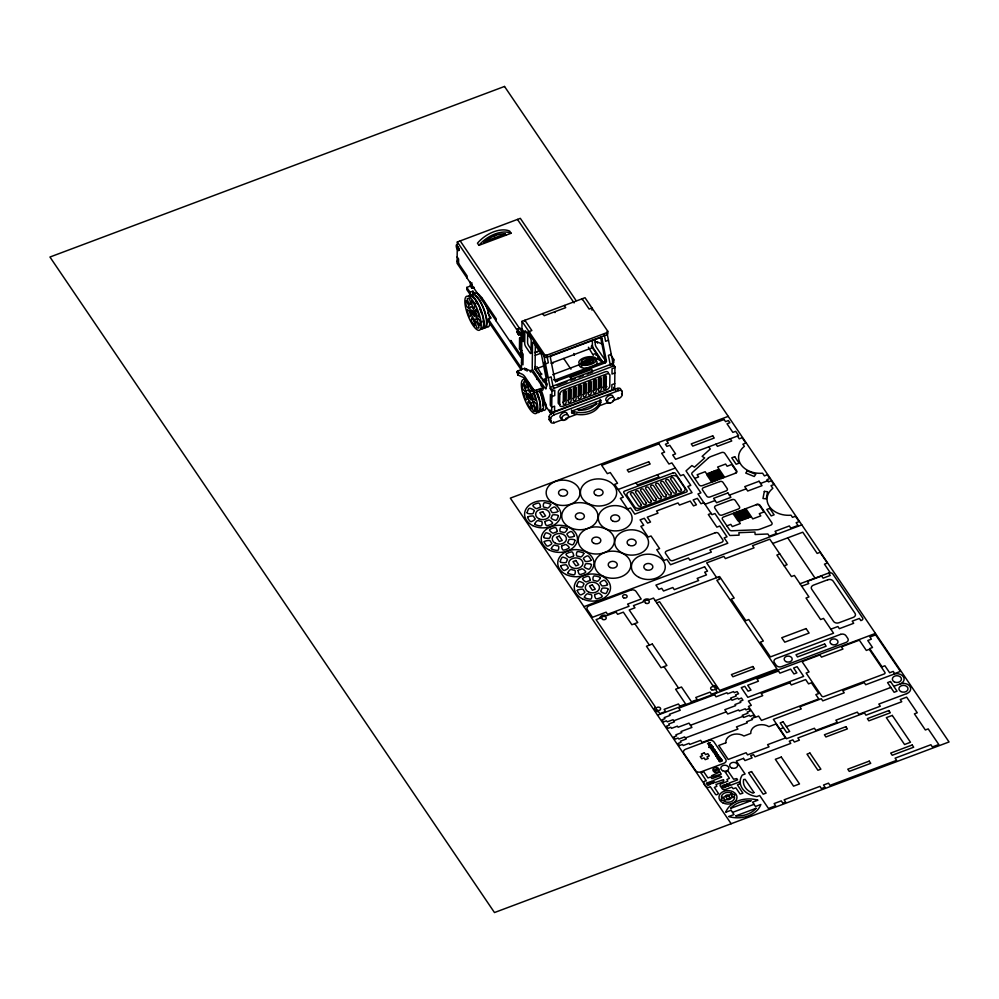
<?xml version="1.0" encoding="UTF-8"?>
<svg xmlns="http://www.w3.org/2000/svg" width="999" height="999" viewBox="0 0 999 999"><rect width="100%" height="100%" fill="white"/><g stroke="black" fill="none" stroke-linecap="round" stroke-linejoin="round"><path stroke-width="1.5" d="M457.33 241.983L457.292 244.98A3.884 1.186 69.4 0 0 456.231 245.804A3.884 1.186 69.4 0 0 457.23 249.663L457.067 263.311L520.829 357.342L521.091 336.014L519.78 334.078A3.884 1.186 69.4 0 0 518.194 330.207A3.884 1.186 69.4 0 0 516.57 329.358L457.33 241.983L520.317 218.344L576.086 300.574M458.553 263.336L458.603 259.066L457.142 256.918M466.783 287.425L466.758 289.56L470.029 294.368L470.054 292.245L466.783 287.425L472.327 285.339M467.082 278.097L467.107 275.961L457.092 261.189M470.417 281.968L470.367 286.076L471.828 288.224L474.213 287.337M471.615 312.175L471.64 310.052L474.562 314.348L474.537 316.483L471.615 312.175L473.626 311.426M471.828 288.224L471.89 282.742M472.889 293.294L472.914 291.171L470.054 292.245M473.101 312.2L473.076 314.335L475.074 313.574M475.961 311.126L475.974 310.052M481.668 299.588L481.693 297.452L496.266 318.943L496.241 321.079M487.662 312.912L491.133 318.032L488.274 319.106L488.249 321.241L521.278 369.942M510.814 342.57L510.839 340.434L520.854 355.207M518.906 332.792L518.881 334.927L517.42 332.779L517.445 330.644L518.906 332.792L521.765 331.718M522.165 350.474L520.916 350.949L519.455 348.801L519.58 338.137L521.016 337.6M521.441 368.019L522.015 321.341L585.014 297.702L607.604 331.019L607.579 333.154A1.611 1.199 0.7 0 1 606.868 334.765L546.74 357.33A1.611 1.199 0.7 0 1 544.58 356.793L528.971 333.766L528.995 331.631L531.855 330.557L524.875 320.267L524.862 321.203M527.697 331.943L527.572 342.445A2.41 0.737 69.4 0 0 528.646 345.654L531.98 350.574M531.006 399.762L528.096 395.467L528.121 393.331L531.031 397.627L531.006 399.762L533.016 399.013M529.557 397.614L529.582 395.479M533.366 391.408L533.391 389.223L525.399 377.422A12.05 3.696 69.4 0 0 522.24 374.25L517.032 371.953A2.41 0.662 -15.3 0 1 518.269 370.754L524.712 368.331L530.819 371.029A12.05 3.696 69.4 0 1 533.99 374.2L543.081 387.612L543.056 389.797L536.613 392.22A2.41 1.798 0.7 0 1 533.366 391.408L525.836 380.307A12.05 3.696 69.4 0 0 522.677 377.135L517.869 375.012L517.032 371.953M535.352 344.842L535.052 369.218L543.556 366.021M536.613 392.22L536.638 390.035L543.081 387.612M536.875 379.433L536.888 378.484M541.246 386.151L541.258 384.927M541.708 374.687L536.863 366.583M542.757 314.485L542.769 313.561L544.23 315.709L565.709 307.642L564.248 305.494M542.32 380.07L545.904 378.596M544.58 356.793L544.605 354.657L522.015 321.341M541.008 389.66A21.341 6.543 69.4 0 1 544.755 402.385L544.73 404.52L551.286 414.198M546.178 406.668L546.216 404.533L544.755 402.385M546.74 357.33L546.765 355.194L606.893 332.63A1.611 1.199 0.7 0 0 607.604 331.019M562.762 419.543L554.183 422.764A4.021 2.36 -34.1 0 1 550.636 421.441L549.175 419.293L549.2 416.633A4.021 2.36 -34.1 0 1 552.822 412.624L617.245 388.436A4.021 2.36 -34.1 0 1 620.791 389.76L622.252 391.92L622.215 394.58A4.021 2.36 -34.1 0 1 618.606 398.589L612.874 400.736M549.825 412.05L549.85 409.915L552.035 413.136M554.545 411.526L554.607 406.193L551.735 407.267L550.287 405.119L550.412 394.455L551.873 396.603L554.732 395.529L554.795 390.197L551.935 391.271L550.486 388.586A2.41 1.424 -34.1 0 1 552.647 386.176L611.351 364.148A2.41 1.424 -34.1 0 1 613.486 364.947L614.934 367.095L614.672 388.961L551.673 412.599L551.947 390.734L550.486 388.586M550.636 421.441L550.661 418.781L549.2 416.633M552.934 363.436L552.947 362.5M554.957 312.612L554.969 311.676M564.772 390.759L564.647 400.562A1.611 0.949 -34.1 0 1 562.887 402.26M569.792 387.487L569.655 398.688A1.611 0.949 -34.1 0 1 567.894 400.374M574.413 355.369L573.788 353.496M574.787 387L574.675 396.803A1.611 0.949 -34.1 0 1 572.914 398.501M579.807 385.127L579.682 394.917A1.611 0.949 -34.1 0 1 577.922 396.615M582.13 299.712L582.142 298.776L589.123 309.066L591.982 307.992L591.957 310.127M584.815 383.241L584.69 393.044A1.611 0.949 -34.1 0 1 582.929 394.742M589.822 381.356L589.71 391.158A1.611 0.949 -34.1 0 1 587.936 392.857M592.419 340.022L592.32 347.727L551.073 363.199M593.256 355.344L588.399 347.24M594.83 379.483L594.717 389.285A1.611 0.949 -34.1 0 1 592.956 390.971M595.267 339.298L595.217 343.943A2.41 0.737 69.4 0 0 596.291 347.153L605.569 360.839M596.103 355.469L596.128 353.334L593.256 354.408M599.575 360.177L599.587 358.454L591.271 346.166M599.85 377.597L599.725 387.4A1.611 0.949 -34.1 0 1 597.864 389.111M604.857 375.724L604.732 385.514A1.611 0.949 -34.1 0 1 602.872 387.237M606.868 334.765L606.893 332.63M611.813 390.035L611.875 384.702L614.735 383.628M612.499 363.199L612.512 361.551A2.41 1.798 0.7 0 0 613.573 359.141L611.176 355.594M614.872 372.964L612 374.038L612.062 368.706L614.934 367.632L613.486 364.947M613.573 359.141L613.548 361.326A2.41 1.798 0.7 0 1 612.862 363.574M477.372 318.219L477.347 318.381A9.528 2.922 69.4 0 1 477.335 320.617L477.522 321.466A10.315 3.159 69.4 0 0 479.707 325.462L480.069 325.549A15.722 4.82 69.4 0 0 480.119 321.641L479.77 320.691A10.315 3.159 69.4 0 0 477.559 318.182L477.559 318.182M527.285 387.6L527.285 387.312A10.315 3.159 69.4 0 0 526.111 382.729L525.711 382.03A15.722 4.82 69.4 0 0 523.738 381.98L523.776 382.704A10.315 3.159 69.4 0 0 525.661 387.287L525.986 387.687A9.528 2.922 69.4 0 1 527.135 387.712M535.452 411.001L535.377 410.439A10.315 3.159 69.4 0 0 533.466 405.806L533.204 405.432M528.084 384.253L528.059 384.403A10.315 3.159 69.4 0 0 528.521 388.374L528.908 389.235A9.528 2.922 69.4 0 1 530.382 391.396L530.644 391.708M468.806 308.291L468.818 308.154A9.528 2.922 69.4 0 1 468.843 305.906L468.656 305.057A10.315 3.159 69.4 0 0 466.458 301.061L466.258 300.861M475.374 322.153L475.374 322.502A10.315 3.159 69.4 0 0 476.535 327.073L476.998 327.809A15.722 4.82 69.4 0 0 478.908 327.822L478.921 327.21A10.315 3.159 69.4 0 0 476.985 322.515L476.723 322.153M523.563 393.169L523.601 393.718A15.722 4.82 69.4 0 0 525.449 399.263L525.861 399.862A10.315 3.159 69.4 0 0 527.135 398.838L527.035 398.102A9.528 2.922 69.4 0 1 525.986 394.98L525.611 394.205A10.315 3.159 69.4 0 0 523.638 393.107M531.056 408.816L531.081 408.691A10.315 3.159 69.4 0 0 530.606 404.72L530.219 403.858A9.528 2.922 69.4 0 1 528.758 401.685L528.496 401.386M470.816 304.32L470.816 304.121A10.315 3.159 69.4 0 0 469.642 299.45L469.28 298.801A15.722 4.82 69.4 0 0 467.257 298.701L467.295 299.425A10.315 3.159 69.4 0 0 469.193 304.008L469.505 304.408A9.528 2.922 69.4 0 1 470.654 304.42M471.603 300.961L471.578 301.049A10.315 3.159 69.4 0 0 472.04 305.095L472.427 305.944A9.528 2.922 69.4 0 1 473.901 308.117L474.163 308.429A10.315 3.159 69.4 0 0 474.837 305.931L474.6 305.082A15.722 4.82 69.4 0 0 471.878 301.049L471.778 300.949M466.108 300.986L466.121 300.924A15.722 4.82 69.4 0 0 466.058 304.882L466.408 305.831A10.315 3.159 69.4 0 0 468.618 308.341L468.668 308.366M536.538 408.853L536.55 408.828A15.722 4.82 69.4 0 0 536.588 404.92L536.251 403.971A10.315 3.159 69.4 0 0 534.04 401.461L534.04 401.461M525.287 391.571L525.299 391.396A9.528 2.922 69.4 0 1 525.324 389.185L525.162 388.399A10.315 3.159 69.4 0 0 522.939 384.353L522.777 384.178M533.853 401.498L533.841 401.748A9.528 2.922 69.4 0 1 533.803 403.896L533.99 404.757A10.315 3.159 69.4 0 0 536.188 408.741L536.401 408.941M467.095 309.877L467.12 310.439A15.722 4.82 69.4 0 0 468.968 315.984L469.393 316.583A10.315 3.159 69.4 0 0 470.666 315.559L470.529 314.76A9.528 2.922 69.4 0 1 469.518 311.7L469.13 310.926A10.315 3.159 69.4 0 0 467.17 309.827M474.575 325.537L474.6 325.399A10.315 3.159 69.4 0 0 474.125 321.428L473.801 320.654A9.528 2.922 69.4 0 1 472.277 318.406L472.04 318.119M522.602 384.203L522.589 384.228A15.722 4.82 69.4 0 0 522.539 388.161L522.877 389.123A10.315 3.159 69.4 0 0 525.099 391.62L525.137 391.658M531.855 405.444L531.843 405.781A10.315 3.159 69.4 0 0 533.016 410.352L533.466 411.089A15.722 4.82 69.4 0 0 535.389 411.113M591.508 357.954L591.408 358.092A2.91 1.311 -11.2 0 1 588.211 359.465A3.209 1.449 -11.2 0 0 584.927 360.701A2.91 1.311 -11.2 0 1 581.455 361.825L581.181 361.825A6.606 2.985 -11.2 0 1 584.902 358.691A6.606 2.985 -11.2 0 1 591.508 357.954L592.057 360.764M719.792 760.414L720.828 760.027M716.133 753.146C717.669 755.144 716.583 749.75 713.761 752.946L716.021 752.771M708.591 784.29L707.255 783.466L707.916 783.216M724.2 786.937L722.876 786.126L723.538 785.863M577.847 408.841L578.071 409.965A16.846 12.6 0.7 0 0 596.141 403.184L595.054 402.385M496.491 234.453L493.581 235.552L495.042 237.7M478.908 245.342L511.126 233.254L509.665 231.106A24.351 14.336 -34.1 0 0 477.46 243.194L478.908 245.342A24.351 14.336 -34.1 0 1 511.126 233.254M516.57 329.358L519.443 328.284A3.884 1.186 69.4 0 1 521.977 330.881M519.78 334.078L522.639 333.004M528.971 333.766L530.219 333.304M522.29 339.81L521.041 340.284L519.58 338.137M519.455 348.801L520.704 348.326M534.515 352.535L540.247 350.387M535.139 352.61L539.398 351.024M535.227 355.344L540.896 353.221M554.87 380.219L550.424 357.804A1.611 1.349 -50.3 0 1 551.585 355.869L600.262 337.6A1.611 1.349 -50.3 0 1 601.972 338.474L606.405 360.876A1.611 1.349 -50.3 0 1 605.257 362.824L556.58 381.094A1.611 1.349 -50.3 0 1 554.87 380.219L553.946 379.445M553.059 386.65L551.123 376.848L548.264 377.934L546.915 376.81L544.13 362.737L545.379 362.275M608.466 340.222L605.606 341.296L604.27 334.528M532.105 369.992L530.144 370.729L530.519 372.065M541.72 373.751L538.861 374.825L541.458 378.658M552.697 374.712L579.895 364.498M589.785 361.026L586.913 362.1L585.576 360.976L588.436 359.902L589.785 361.026L590.334 363.836M597.802 359.116L599.587 358.454M611.251 354.283L608.391 355.357L610.389 365.434M543.019 381.805L546.778 380.394M553.908 379.782A1.611 1.349 -50.3 0 0 555.232 379.97L603.908 361.7A1.611 1.349 -50.3 0 0 605.057 359.752L600.624 337.35L601.972 338.474M558.066 380.419L555.506 381.381L555.644 382.08M569.867 376.898L570.454 377.397L591.932 369.33L592.494 372.14L591.908 371.653M528.096 395.467L530.094 394.705M557.255 385.377L566.883 381.755M572.352 379.695L571.016 380.207L570.454 377.397M573.701 379.195L575.037 378.696M579.07 377.185L580.407 376.673M581.755 376.173L583.091 375.674M587.125 374.163L588.461 373.651M589.81 373.151L591.146 372.652M551.947 390.734A2.41 1.424 -34.1 0 1 554.108 388.324L612.812 366.296A2.41 1.424 -34.1 0 1 614.934 367.095M550.661 418.781A4.021 2.36 -34.1 0 1 554.27 414.772L618.706 390.597A4.021 2.36 -34.1 0 1 622.252 391.92M573.901 412.45L572.115 413.124L571.465 412.175M579.258 410.439L597.165 403.721M598.95 403.047L600.749 402.372L600.137 399.3M565.634 418.469L577.085 414.173M598.563 406.118L608.578 402.347M728.234 416.358L510.339 498.126L731.156 823.738M618.081 489.51L675.349 468.019M694.705 478.409L698.638 476.935L697.14 474.737L705.157 471.728L706.655 473.926L719.105 469.255L717.607 467.057L725.624 464.048L727.122 466.246L731.768 464.498L736.151 470.954A2.41 1.798 0.7 0 1 735.089 473.364M703.87 502.672L701.011 503.746L697.364 498.376L693.144 499.95L696.428 504.795L693.493 505.894L690.209 501.061L679.47 505.082L678.009 502.934L656.543 511.001L657.991 513.149L647.265 517.17L650.536 522.015L647.602 523.114L644.33 518.281L640.097 519.867L643.743 525.237L640.883 526.311L648.164 537.05L651.036 535.976L659.602 548.613L656.743 549.687L664.023 560.439L666.895 559.365L670.529 564.735L688.423 558.016L689.884 560.164L711.363 552.11L709.902 549.962L727.796 543.244L724.163 537.874L727.022 536.8L719.73 526.048L716.87 527.122L708.303 514.485L711.163 513.411M704.982 504.308L715.084 500.524M729.395 495.142L746.228 488.823M760.551 483.454L767.707 480.769M726.872 525.849L730.806 524.375L732.304 526.573L740.321 523.563L738.823 521.366L751.273 516.695L752.759 518.893L760.776 515.884L759.29 513.686L763.935 511.938L759.565 505.494A2.41 1.798 0.7 0 0 756.33 504.682M583.94 606.668L801.847 524.887M772.714 543.481L802.771 532.205L817.17 553.421L820.104 552.322L827.384 563.061L824.45 564.16L830.094 572.489L800.024 583.766M655.269 600.699L719.605 576.548L734.178 598.039L731.243 599.138L745.828 620.629L748.763 619.53L763.336 641.021L760.401 642.132L770.416 656.905L833.553 633.204L823.538 618.431L820.604 619.53L806.031 598.039L808.965 596.94L794.392 575.449L791.458 576.548L776.872 555.057L779.807 553.958M656.73 602.847L659.59 601.773L719.705 690.421L776.972 668.93L716.857 580.282L719.717 579.208L718.269 577.06M784.165 565.809L787.1 564.697L769.792 539.185L752.534 545.654L754.033 547.852L725.399 558.603L723.9 556.406L706.655 562.874L716.67 577.647M801.598 586.226L808.765 583.541L807.304 581.381L821.615 576.011L823.076 578.159L830.231 575.474L828.783 573.326L829.495 573.064A2.41 1.798 0.7 0 1 832.741 573.863L862.612 617.919A2.41 1.798 0.7 0 1 861.563 620.342L860.838 620.604L859.39 618.456L852.222 621.141L853.683 623.301L839.372 628.671L837.911 626.523L830.756 629.208M657.542 715.197L875.449 633.428M673.751 720.779L731.305 699.175M690.459 725.286L726.248 711.85M685.401 737.961L742.956 716.37M710.064 742.756L707.492 743.718L710.077 742.781M893.78 674.213L865.708 684.74L864.247 682.592L842.769 690.659L844.23 692.806L822.751 700.861L821.303 698.713L799.824 706.768L801.285 708.915L773.388 719.392L786.5 738.736L814.397 728.259L815.858 730.406L837.324 722.352L835.876 720.204L857.342 712.137L858.803 714.297L880.281 706.231L878.82 704.083L906.892 693.543M708.591 744.33L709.065 746.028L711.288 744.592L708.978 744.804M779.944 729.058L783.466 727.734M786.4 726.635L890.846 687.437M893.78 686.338L900.186 683.94A7.23 5.407 0.7 0 1 909.902 686.35A7.23 5.407 0.7 0 1 906.742 693.606M717.794 757.13L717.182 758.004L719.755 757.042L718.381 756.905L718.606 755.344L717.744 756.543L716.071 756.368L717.769 757.08M717.457 758.366L719.043 758.94M720.991 758.865L718.418 759.827L717.444 758.391M707.554 782.791L706.281 783.278L707.579 785.214L708.865 784.727M711.076 781.48L712.05 781.106L713.373 783.029M712.162 783.491L710.027 782.517L710.963 783.915L710.339 784.178L709.003 782.254L709.989 781.88L711.463 783.066L711.063 781.505M713.348 783.041L711.75 781.88L712.187 783.466M723.176 785.451L721.902 785.938L723.189 787.874L724.487 787.387M726.685 784.14L727.672 783.765L728.995 785.689M727.771 786.151L725.636 785.177L726.585 786.575L725.948 786.837L724.612 784.914L725.611 784.54L727.072 785.714L726.685 784.153M728.958 785.701L727.372 784.54L727.796 786.113M732.554 812.399L754.033 804.332M595.029 404.52L595.916 404.595M712.612 746.553L711.75 745.229L709.527 746.715L710.064 747.502L713.011 747.102L712.649 746.565M715.334 751.31L716.171 751.76L713.249 752.197L712.712 751.41L714.909 749.899L715.284 751.285M708.928 747.402L709.715 747.414M709.59 747.227L708.89 747.364M595.004 342.008A2.41 0.662 -15.3 0 1 597.202 341.87L602.409 344.156A12.05 3.696 69.4 0 1 602.822 344.38M474.375 325.562L474.325 325.512A15.722 4.82 69.4 0 1 471.628 321.553L471.341 320.691A10.315 3.159 69.4 0 1 471.89 318.119M528.209 384.203L528.359 384.328A15.722 4.82 69.4 0 1 531.018 388.261L531.318 389.21A10.315 3.159 69.4 0 1 530.769 391.683M530.919 408.891L530.769 408.766A15.722 4.82 69.4 0 1 528.109 404.832L527.822 403.883A10.315 3.159 69.4 0 1 528.359 401.411M605.057 359.752L606.405 360.876M603.908 361.7L605.257 362.824M594.892 358.916A4.021 1.811 -11.2 0 1 599.475 359.19L603.009 362.125M550.911 355.307L551.585 355.869M544.13 362.737L545.479 363.861L548.339 362.787L547.002 356.019M555.232 379.97L556.58 381.094M531.743 388.124L531.768 388.161A9.528 2.922 69.4 0 1 531.943 388.374M737.399 436.076L739.26 438.823L742.195 437.724L745.841 443.094L742.906 444.193L744.367 446.341A21.341 15.959 0.7 0 0 740.896 464.498A21.341 15.959 0.7 0 0 762.587 473.214L764.397 475.899L767.332 474.8L769.879 478.533L766.945 479.645L768.468 481.893L771.403 480.794L773.95 484.54L771.016 485.639L772.839 488.324A21.341 15.959 0.7 0 0 769.367 506.481A21.341 15.959 0.7 0 0 791.058 515.197L792.507 517.345L795.441 516.246L799.088 521.615L796.153 522.714L798.014 525.462L790.858 528.146L789.36 525.936L775.049 531.318L776.535 533.516L769.38 536.201L767.881 534.003L755.132 534.515L754.932 532.055L738.898 532.692L739.098 535.152L729.832 535.514L714.934 513.548L712 514.647L697.976 493.968L700.911 492.857L686.013 470.891L691.907 465.571L694.455 467.157L704.67 457.942L702.135 456.356L710.264 449.026L708.766 446.828M730.244 438.773L731.743 440.971L717.419 446.341L715.933 444.143M787.749 537.849L815.059 578.121M719.517 469.78L724.25 476.76M746.216 509.153L750.961 516.133M718.081 469.642L720.541 473.264M721.091 474.075L723.538 477.697M744.779 509.015L747.24 512.637M747.789 513.449L750.249 517.07M717.369 470.579L722.102 477.572M744.068 509.952L748.813 516.945M715.933 470.442L718.393 474.075M718.943 474.875L721.39 478.509M742.632 509.827L745.092 513.449M745.641 514.248L748.101 517.882M715.222 471.391L719.954 478.371M741.92 510.764L746.665 517.744M713.786 471.253L716.246 474.875M716.795 475.686L719.255 479.308M740.484 510.626L742.944 514.248M743.493 515.059L745.953 518.681M713.074 472.19L717.806 479.183M739.772 511.563L744.517 518.556M711.638 472.065L714.098 475.686M714.647 476.498L717.107 480.119M738.336 511.438L740.796 515.059M741.345 515.871L743.805 519.492M710.926 473.002L715.659 479.982M737.624 512.375L742.369 519.355M709.49 472.864L711.95 476.498M712.499 477.297L714.959 480.919M736.188 512.237L738.648 515.871M739.198 516.67L741.658 520.304M708.778 473.801L713.511 480.794M735.476 513.174L740.222 520.167M707.342 473.676L709.802 477.297M710.351 478.109L712.811 481.73M734.04 513.049L736.5 516.67M737.05 517.482L739.51 521.103M706.63 474.612L711.363 481.593M733.328 513.986L738.074 520.966M607.579 333.154L606.855 332.105L613.473 365.472M517.457 219.418L574.1 302.934M611.351 364.148L612.812 366.296M602.709 361.913L593.431 348.226A2.41 0.737 69.4 0 1 592.357 345.017M597.839 357.118L600.574 361.151M598.526 359.041L599.338 360.239M621.578 393.643L622.215 394.58M617.245 388.436L618.706 390.597M613.573 387.35L615.759 390.572M617.969 397.652L618.606 398.589M505.119 234.328L505.756 235.264M657.454 474.737L658.94 476.935L637.462 484.99L635.976 482.792M600.112 401.436L600.749 402.372A20.055 14.997 0.7 0 1 572.115 413.124L571.503 410.052M563.686 358.466L570.953 369.193M483.641 242.395L484.278 243.331M521.928 328.808L523.376 330.956L523.251 341.621L521.79 339.473M460.189 240.909L520.317 329.57M552.647 386.176L554.108 388.324M544.118 379.458L547.352 384.228M547.127 385.889L536.163 369.73A2.41 0.737 69.4 0 1 535.089 366.508M534.815 368.856L538.049 373.638M521.64 352.023L523.101 354.17L522.964 364.835L521.503 362.687M472.914 291.171L474.65 293.731M552.822 412.624L554.27 414.772M488.274 319.106L522.177 369.093M553.533 421.828L554.183 422.764M634.815 623.638L649.387 645.129M663.96 666.62L678.546 688.111M720.004 757.404L720.978 758.84M721.728 759.939L722.377 760.901L719.804 761.875L719.155 760.913M719.43 757.617L720.054 758.553L718.493 758.016L719.08 758.915M721.216 760.264L719.767 760.763M525.724 387.999L525.399 387.137M530.968 403.758L530.719 403.097M480.019 309.365L480.069 309.478A15.722 4.82 69.4 0 1 481.406 313.224M477.559 304.22L477.41 303.896A15.722 4.82 69.4 0 0 476.048 301.698M474.363 320.217L474.488 320.479A15.722 4.82 69.4 0 0 475.012 321.353M475.012 304.358L474.987 304.295A18.132 5.557 69.4 0 1 479.021 330.344A18.132 5.557 69.4 0 1 465.184 305.244A18.132 5.557 69.4 0 1 475.049 304.208L474.912 304.021A10.315 3.159 69.4 0 1 474.725 303.134M469.006 304.183L468.918 303.808A15.722 4.82 69.4 0 1 468.868 303.271M597.202 341.87L597.577 343.206M526.523 369.131L527.085 371.166M524.712 368.331L525.274 370.367M518.269 370.754L518.856 372.852M599.475 359.19L599.712 360.414M543.868 355.744L550.474 389.123M893.63 674.263A7.23 5.407 0.7 0 1 903.346 676.685A7.23 5.407 0.7 0 1 900.186 683.94M707.479 782.629A1.361 1.024 0.7 0 1 709.253 783.129M709.502 783.516A1.361 1.024 0.7 0 1 709.003 784.877M723.089 785.276A1.361 1.024 0.7 0 1 724.862 785.788M725.124 786.176A1.361 1.024 0.7 0 1 724.625 787.537M718.918 760.963A1.361 1.024 0.7 0 1 719.592 759.652M720.104 759.452A1.361 1.024 0.7 0 1 721.927 759.839M520.554 329.658A2.273 0.699 69.4 0 1 520.979 330.095M521.603 331.256A2.273 0.699 69.4 0 1 521.94 332.317M532.405 389.148A18.132 5.557 69.4 0 1 535.439 413.623A18.132 5.557 69.4 0 1 521.903 389.897A18.132 5.557 69.4 0 1 529.994 384.927M533.054 405.394A9.528 2.922 69.4 0 1 531.992 405.382M536.788 391.396A18.132 5.557 69.4 0 1 540.546 409.24A18.132 5.557 69.4 0 1 534.278 410.089M524.712 380.07A18.132 5.557 69.4 0 1 525.037 379.383M526.972 394.43A15.722 4.82 69.4 0 1 526.873 394.081M536.925 393.743A15.722 4.82 69.4 0 1 538.299 397.939M533.004 402.684A9.528 2.922 69.4 0 1 532.554 402.085M470.841 296.541A18.132 5.557 69.4 0 1 483.166 307.03A18.132 5.557 69.4 0 1 484.14 328.159M489.897 322.565A18.132 5.557 69.4 0 1 486.351 326.885M474.288 293.956A18.132 5.557 69.4 0 1 481.318 297.277M483.716 301.124A18.132 5.557 69.4 0 1 489.697 318.881M607.604 401.074A4.021 2.36 -34.1 0 1 606.031 398.339A4.021 2.36 -34.1 0 1 610.302 395.154A4.021 2.36 -34.1 0 1 612.887 397.127M539.647 390.322A18.132 5.557 69.4 0 1 541.221 411.476M546.366 405.856A18.132 5.557 69.4 0 1 542.832 410.164M528.995 335.077A2.41 1.424 -34.1 0 1 528.334 334.153M606.942 386.501A4.021 2.36 -34.1 0 1 604.969 387.812M608.453 373.239A4.021 2.36 -34.1 0 0 604.907 371.915L561.95 388.037A4.021 2.36 -34.1 0 0 558.341 392.045L558.204 402.709A4.021 2.36 -34.1 0 0 559.977 404.358M595.841 360.489A9.016 4.071 -11.2 0 1 588.923 367.819A9.016 4.071 -11.2 0 1 580.007 363.549M592.857 362.649A1.611 0.724 -11.2 0 1 592.295 362.575M581.893 366.421A1.611 0.724 -11.2 0 1 581.53 366.158M590.446 363.636A2.273 1.024 -11.2 0 1 590.047 364.136M586.925 364.86A2.273 1.024 -11.2 0 1 586.588 364.772M584.103 362.113A6.606 2.985 -11.2 0 1 584.989 361.7M562.012 418.256A4.021 2.36 -34.1 0 1 560.227 415.534A4.021 2.36 -34.1 0 1 564.735 412.312A4.021 2.36 -34.1 0 1 566.957 414.735M476.573 322.115A9.528 2.922 69.4 0 1 475.512 322.103M468.556 296.104A18.132 5.557 69.4 0 1 481.318 310.677A18.132 5.557 69.4 0 1 480.619 329.033M483.029 321.104A15.722 4.82 69.4 0 1 483.079 322.153M479.095 325.05A10.315 3.159 69.4 0 1 478.821 324.113M481.231 322.128A10.315 3.159 69.4 0 1 480.794 321.278M517.869 375.012A2.41 0.662 -15.3 0 1 518.381 374.126M536.638 390.035A2.41 1.798 0.7 0 1 533.391 389.223M551.073 420.941A4.021 2.36 -34.1 0 1 549.175 419.293M546.765 355.194A1.611 1.199 0.7 0 1 544.605 354.657M474.8 321.84A16.921 5.195 69.4 0 1 474.05 320.517M468.656 305.182A16.921 5.195 69.4 0 1 468.344 302.734M470.404 296.241A16.921 5.195 69.4 0 1 480.981 310.814A16.921 5.195 69.4 0 1 482.005 327.984M476.061 309.278A4.545 1.399 69.4 0 1 477.047 311.164M471.915 296.104A16.921 5.195 69.4 0 1 473.276 295.167M475.099 295.716A16.921 5.195 69.4 0 1 484.39 311.313A16.921 5.195 69.4 0 1 485.327 326.598M536.151 410.864A16.921 5.195 69.4 0 1 534.827 409.802M531.281 405.119A16.921 5.195 69.4 0 1 530.531 403.796M525.137 388.474A16.921 5.195 69.4 0 1 524.762 384.865M536.5 391.658A16.921 5.195 69.4 0 1 537.974 411.413M539.36 390.584A16.921 5.195 69.4 0 1 542.957 406.094M542.494 408.778A16.921 5.195 69.4 0 1 541.808 409.89M753.995 792.544L752.896 793.119A16.846 12.6 0.7 0 1 743.643 779.532L745.117 779.332L753.995 792.544M457.28 246.254L457.255 248.389L458.703 250.537L458.728 248.401L457.28 246.254M524.862 331.506L524.712 343.519A2.41 0.737 69.4 0 0 525.786 346.728L529.957 352.872A2.41 0.737 69.4 0 0 531.068 352.884L531.206 340.884A2.41 0.737 69.4 0 0 530.132 337.662L525.973 331.518A2.41 0.737 69.4 0 0 524.862 331.506M532.529 342.819L532.217 367.582A2.41 0.737 69.4 0 0 533.291 370.804L545.104 388.211A2.41 0.737 69.4 0 0 546.216 388.224L546.316 380.269A8.029 2.46 69.4 0 0 546.041 377.697L541.658 355.632A2.41 0.737 69.4 0 0 540.671 353.196L533.641 342.832A2.41 0.737 69.4 0 0 532.529 342.819M559.802 394.193L559.665 404.857A4.021 2.36 -34.1 0 0 563.211 406.181L606.168 390.072A4.021 2.36 -34.1 0 0 609.777 386.064L609.902 375.387A4.021 2.36 -34.1 0 0 606.356 374.076L563.411 390.184A4.021 2.36 -34.1 0 0 559.802 394.193M563.386 392.582L563.249 403.783A1.611 0.949 -34.1 0 0 564.66 404.32A1.611 0.949 -34.1 0 0 566.108 402.709L566.246 391.508A1.611 0.949 -34.1 0 0 564.822 390.984A1.611 0.949 -34.1 0 0 563.386 392.582M568.394 390.709L568.256 401.91A1.611 0.949 -34.1 0 0 569.667 402.435A1.611 0.949 -34.1 0 0 571.116 400.836L571.253 389.635A1.611 0.949 -34.1 0 0 569.83 389.098A1.611 0.949 -34.1 0 0 568.394 390.709M573.401 388.823L573.264 400.025A1.611 0.949 -34.1 0 0 574.687 400.549A1.611 0.949 -34.1 0 0 576.123 398.951L576.261 387.749A1.611 0.949 -34.1 0 0 574.85 387.225A1.611 0.949 -34.1 0 0 573.401 388.823M578.409 386.95L578.271 398.151A1.611 0.949 -34.1 0 0 579.695 398.676A1.611 0.949 -34.1 0 0 581.143 397.065L581.281 385.876A1.611 0.949 -34.1 0 0 579.857 385.339A1.611 0.949 -34.1 0 0 578.409 386.95M583.428 385.065L583.291 396.266A1.611 0.949 -34.1 0 0 584.702 396.79A1.611 0.949 -34.1 0 0 586.151 395.192L586.288 383.991A1.611 0.949 -34.1 0 0 584.865 383.466A1.611 0.949 -34.1 0 0 583.428 385.065M588.436 383.191L588.299 394.38A1.611 0.949 -34.1 0 0 589.722 394.917A1.611 0.949 -34.1 0 0 591.158 393.306L591.296 382.105A1.611 0.949 -34.1 0 0 589.885 381.581A1.611 0.949 -34.1 0 0 588.436 383.191M593.443 381.306L593.306 392.507A1.611 0.949 -34.1 0 0 594.73 393.032A1.611 0.949 -34.1 0 0 596.178 391.433L596.303 380.232A1.611 0.949 -34.1 0 0 594.892 379.707A1.611 0.949 -34.1 0 0 593.443 381.306M598.451 379.42L598.314 390.621A1.611 0.949 -34.1 0 0 599.737 391.158A1.611 0.949 -34.1 0 0 601.186 389.548L601.323 378.346A1.611 0.949 -34.1 0 0 599.899 377.822A1.611 0.949 -34.1 0 0 598.451 379.42M603.471 377.547L603.334 388.748A1.611 0.949 -34.1 0 0 604.745 389.273A1.611 0.949 -34.1 0 0 606.193 387.674L606.331 376.473A1.611 0.949 -34.1 0 0 604.907 375.936A1.611 0.949 -34.1 0 0 603.471 377.547M527.122 512.799L527.659 513.399A10.315 7.717 0.7 0 0 532.629 513.748L533.291 513.249A9.528 7.118 0.7 0 1 534.303 510.951L534.19 510.277A10.315 7.717 0.7 0 0 529.882 508.304L529.008 508.503A15.722 11.751 0.7 0 0 527.122 512.749L527.122 512.749M543.743 537.3L544.28 537.899A10.315 7.717 0.7 0 0 549.238 538.261L549.9 537.799A9.528 7.118 0.7 0 1 550.911 535.452L550.774 534.752A10.315 7.717 0.7 0 0 546.503 532.804L545.591 533.054A15.722 11.751 0.7 0 0 543.743 537.262L543.743 537.262M558.316 515.796L558.316 515.846A15.722 11.751 0.7 0 1 556.493 520.054L555.556 520.342A10.315 7.717 0.7 0 1 551.286 518.394L551.098 517.769A9.528 7.118 0.7 0 0 552.147 515.384L552.822 514.885A10.315 7.717 0.7 0 1 557.779 515.234L558.316 515.796M560.264 561.663L560.801 562.262A10.315 7.717 0.7 0 0 565.759 562.624L566.421 562.162A9.528 7.118 0.7 0 1 567.444 559.815L567.295 559.115A10.315 7.717 0.7 0 0 563.024 557.167L562.15 557.38A15.722 11.751 0.7 0 0 560.264 561.625L560.264 561.625M574.937 540.297L574.937 540.347A15.722 11.751 0.7 0 1 573.114 544.567L572.177 544.842A10.315 7.717 0.7 0 1 567.907 542.907L567.719 542.282A9.528 7.118 0.7 0 0 568.768 539.897L569.442 539.385A10.315 7.717 0.7 0 1 574.4 539.747L574.937 540.297M576.785 586.026L577.322 586.625A10.315 7.717 0.7 0 0 582.28 586.987L582.954 586.475A9.528 7.118 0.7 0 1 583.953 584.178L583.853 583.503A10.315 7.717 0.7 0 0 579.545 581.53L578.708 581.705A15.722 11.751 0.7 0 0 576.785 585.976L576.785 585.976M591.458 564.66L591.458 564.71A15.722 11.751 0.7 0 1 589.635 568.931L588.698 569.205A10.315 7.717 0.7 0 1 584.427 567.27L584.24 566.645A9.528 7.118 0.7 0 0 585.289 564.26L585.963 563.748A10.315 7.717 0.7 0 1 590.921 564.11L591.458 564.66M607.979 589.023L607.979 589.073A15.722 11.751 0.7 0 1 606.156 593.281L605.219 593.568A10.315 7.717 0.7 0 1 600.948 591.62L600.761 590.996A9.528 7.118 0.7 0 0 601.81 588.623L602.484 588.111A10.315 7.717 0.7 0 1 607.442 588.473L607.979 589.073M700.886 772.652L706.355 780.893C700.224 780.431 706.568 790.484 710.202 786.575L715.621 794.555L716.67 794.792L718.518 793.568L714.36 787.399L716.87 786.313L715.983 784.515L722.427 782.092A2.41 1.798 0.7 0 0 723.488 779.67L714.76 782.692L713.261 780.481L721.703 777.047A2.41 1.798 0.7 0 0 718.468 776.248L712.025 778.658L710.601 777.072L707.929 777.921L703.696 771.727L700.886 772.602M725.249 772.015L729.432 778.371L726.922 779.457L727.809 781.255L721.378 783.666A2.41 1.798 0.7 0 0 720.329 786.088L722.102 788.711A2.41 1.798 0.7 0 0 725.349 789.522L731.768 787.112L733.191 788.698L735.863 787.849L740.097 794.043L742.906 793.169L737.437 784.877L739.959 783.79L739.123 782.055L730.531 785.289L729.045 783.079L737.624 779.857L736.787 778.608L733.591 779.195L728.021 771.066L725.262 771.977M534.74 524.013L535.152 524.575A15.722 11.751 0.7 0 0 540.734 525.973L541.595 525.574A10.315 7.717 0.7 0 0 542.032 521.865L541.358 521.366A9.528 7.118 0.7 0 1 538.274 520.591L537.337 520.691A10.315 7.717 0.7 0 0 534.765 523.876L534.74 523.963M550.711 504.582L550.299 504.058A15.722 11.751 0.7 0 0 544.705 502.672L543.868 503.021A10.315 7.717 0.7 0 0 543.406 506.768L544.08 507.28A9.528 7.118 0.7 0 1 547.165 508.041L548.114 507.942A10.315 7.717 0.7 0 0 550.674 504.757L550.686 504.72M551.348 548.513L551.76 549.088A15.722 11.751 0.7 0 0 557.355 550.474L558.216 550.074A10.315 7.717 0.7 0 0 558.653 546.366L558.091 545.891A9.528 7.118 0.7 0 1 554.895 545.104L553.995 545.167A10.315 7.717 0.7 0 0 551.386 548.376L551.361 548.476M567.332 529.083L567.295 529.27A10.315 7.717 0.7 0 1 564.735 532.442L563.836 532.567A9.528 7.118 0.7 0 0 560.701 531.78L560.064 531.406A10.315 7.717 0.7 0 1 560.464 527.572L561.326 527.172A15.722 11.751 0.7 0 1 566.908 528.558L567.332 529.083M567.869 572.877L568.294 573.451A15.722 11.751 0.7 0 0 573.876 574.837L574.737 574.437A10.315 7.717 0.7 0 0 575.174 570.729L574.5 570.229A9.528 7.118 0.7 0 1 571.416 569.467L570.516 569.53A10.315 7.717 0.7 0 0 567.907 572.739L567.894 572.789M583.853 553.446L583.491 552.947A15.722 11.751 0.7 0 0 577.847 551.535L576.985 551.935A10.315 7.717 0.7 0 0 576.548 555.644L577.16 556.131A9.528 7.118 0.7 0 1 580.307 556.918L581.256 556.805A10.315 7.717 0.7 0 0 583.816 553.633L583.828 553.583M584.39 597.24L584.815 597.814A15.722 11.751 0.7 0 0 590.397 599.2L591.258 598.801A10.315 7.717 0.7 0 0 591.695 595.092L591.021 594.592A9.528 7.118 0.7 0 1 587.936 593.818L587.087 593.868A10.315 7.717 0.7 0 0 584.427 597.102L584.415 597.152M600.374 577.809L600.349 577.946A10.315 7.717 0.7 0 1 597.777 581.168L596.94 581.306A9.528 7.118 0.7 0 0 593.743 580.506L593.081 580.044A10.315 7.717 0.7 0 1 593.506 576.298L594.368 575.899A15.722 11.751 0.7 0 1 599.949 577.285L600.374 577.859M479.12 316.483L479.07 316.146A15.722 4.82 69.4 0 0 477.197 310.552L476.785 309.94A10.315 3.159 69.4 0 0 475.512 310.964L475.599 311.651A9.528 2.922 69.4 0 1 476.66 314.822L477.072 315.634A10.315 3.159 69.4 0 0 479.008 316.695L479.108 316.596M535.589 399.762L535.589 399.837A10.315 3.159 69.4 0 1 533.553 398.913L533.141 398.102A9.528 2.922 69.4 0 0 532.117 395.055L531.992 394.243A10.315 3.159 69.4 0 1 533.216 393.206L533.678 393.831A15.722 4.82 69.4 0 1 535.539 399.375L535.589 399.762M540.471 506.93L539.972 507.48A9.528 7.118 0.7 0 0 537.012 508.578L536.063 508.578A10.315 7.717 0.7 0 1 532.867 505.706L533.091 504.97A15.722 11.751 0.7 0 1 538.336 503.009L539.273 503.309A10.315 7.717 0.7 0 1 540.471 506.93M544.967 521.665L544.967 521.715A10.315 7.717 0.7 0 0 546.178 525.337L547.102 525.636A15.722 11.751 0.7 0 0 552.347 523.663L552.597 522.976A10.315 7.717 0.7 0 0 549.375 520.054L548.426 520.054A9.528 7.118 0.7 0 1 545.529 521.141L544.979 521.615M557.092 531.431L557.092 531.48A10.315 7.717 0.7 0 0 555.881 527.809L554.957 527.509A15.722 11.751 0.7 0 0 549.712 529.482L549.487 530.219A10.315 7.717 0.7 0 0 552.684 533.091L553.583 533.116A9.528 7.118 0.7 0 1 556.53 532.005L557.08 531.568M561.588 546.166L561.588 546.216A10.315 7.717 0.7 0 0 562.787 549.837L563.723 550.137A15.722 11.751 0.7 0 0 568.968 548.176L569.193 547.44A10.315 7.717 0.7 0 0 565.996 544.555L565.097 544.53A9.528 7.118 0.7 0 1 562.15 545.641L561.588 546.128M573.613 555.794L573.051 556.368A9.528 7.118 0.7 0 0 570.154 557.454L569.255 557.479A10.315 7.717 0.7 0 1 566.008 554.582L566.233 553.846A15.722 11.751 0.7 0 1 571.478 551.873L572.415 552.172A10.315 7.717 0.7 0 1 573.613 555.794L573.613 555.844M578.109 570.529L578.109 570.579A10.315 7.717 0.7 0 0 579.308 574.2L580.244 574.5A15.722 11.751 0.7 0 0 585.489 572.539L585.739 571.84A10.315 7.717 0.7 0 0 582.517 568.918L581.618 568.893A9.528 7.118 0.7 0 1 578.671 570.004L578.121 570.441M590.134 580.157L589.622 580.719A9.528 7.118 0.7 0 0 586.675 581.818L585.726 581.818A10.315 7.717 0.7 0 1 582.529 578.933L582.754 578.196A15.722 11.751 0.7 0 1 587.999 576.236L588.923 576.535A10.315 7.717 0.7 0 1 590.134 580.157L590.134 580.207M594.63 594.892L594.63 594.942A10.315 7.717 0.7 0 0 595.829 598.563L596.765 598.863A15.722 11.751 0.7 0 0 602.01 596.89L602.235 596.153A10.315 7.717 0.7 0 0 599.038 593.281L598.189 593.231A9.528 7.118 0.7 0 1 595.192 594.368L594.642 594.855M527.597 517.295L527.622 517.519A15.722 11.751 0.7 0 0 530.294 521.453L531.281 521.628A10.315 7.717 0.7 0 0 535.102 519.255L535.152 518.618A9.528 7.118 0.7 0 1 533.616 516.371L532.979 515.946A10.315 7.717 0.7 0 0 528.021 516.82L527.609 517.245M544.218 541.795L544.243 542.02A15.722 11.751 0.7 0 0 546.915 545.953L547.902 546.128A10.315 7.717 0.7 0 0 551.723 543.756L551.71 543.044A9.528 7.118 0.7 0 1 550.237 540.884L549.475 540.447A10.315 7.717 0.7 0 0 544.642 541.333L544.218 541.795M557.854 511.301L557.817 511.126A15.722 11.751 0.7 0 0 555.144 507.192L554.158 507.005A10.315 7.717 0.7 0 0 550.349 509.378L550.312 510.052A9.528 7.118 0.7 0 1 551.823 512.262L552.584 512.687A10.315 7.717 0.7 0 0 557.417 511.813L557.829 511.438M560.739 566.158L560.764 566.383A15.722 11.751 0.7 0 0 563.436 570.317L564.423 570.491A10.315 7.717 0.7 0 0 568.244 568.119L568.231 567.407A9.528 7.118 0.7 0 1 566.758 565.247L566.058 564.81A10.315 7.717 0.7 0 0 561.163 565.684L560.751 566.121M574.462 535.801L574.437 535.626A15.722 11.751 0.7 0 0 571.765 531.693L570.891 531.48A10.315 7.717 0.7 0 0 566.957 533.891L566.933 534.565A9.528 7.118 0.7 0 1 568.443 536.775L569.205 537.2A10.315 7.717 0.7 0 0 574.038 536.326L574.437 535.939M577.26 590.521L577.285 590.746A15.722 11.751 0.7 0 0 579.957 594.68L580.943 594.855A10.315 7.717 0.7 0 0 584.765 592.482L584.79 591.808A9.528 7.118 0.7 0 1 583.279 589.597L582.517 589.173A10.315 7.717 0.7 0 0 577.684 590.047L577.272 590.434M590.983 560.164L590.559 560.689A10.315 7.717 0.7 0 1 585.726 561.563L584.964 561.138A9.528 7.118 0.7 0 0 583.491 558.965L583.478 558.254A10.315 7.717 0.7 0 1 587.3 555.881L588.286 556.056A15.722 11.751 0.7 0 1 590.958 559.989L590.983 560.214M607.504 584.527L607.08 585.039A10.315 7.717 0.7 0 1 602.247 585.926L601.498 585.539A9.528 7.118 0.7 0 0 600.012 583.329L599.999 582.617A10.315 7.717 0.7 0 1 603.821 580.244L604.807 580.419A15.722 11.751 0.7 0 1 607.479 584.353L607.504 584.577M764.335 491.371L762.974 498.489L766.233 498.863L767.594 491.733L764.335 491.371M724.35 801.173L724.263 801.385A6.606 4.945 0.7 0 0 730.981 801.735A6.606 4.945 0.7 0 0 734.59 797.514L734.302 797.439A2.91 2.185 0.7 0 0 730.818 798.463A3.209 2.398 0.7 0 1 727.534 799.687A2.91 2.185 0.7 0 0 724.35 801.173M731.693 793.243L731.605 793.456A2.91 2.185 0.7 0 1 728.433 794.942A3.209 2.398 0.7 0 0 725.149 796.166A2.91 2.185 0.7 0 1 721.653 797.19L721.378 797.127A6.606 4.945 0.7 0 1 724.987 792.894A6.606 4.945 0.7 0 1 731.693 793.243M583.953 363.898L583.853 364.048A6.606 2.985 -11.2 0 0 590.446 363.299A6.606 2.985 -11.2 0 0 594.168 360.177L593.906 360.164A2.91 1.311 -11.2 0 0 590.421 361.301A3.209 1.449 -11.2 0 1 587.137 362.537A2.91 1.311 -11.2 0 0 583.953 363.898M747.277 470.904L745.729 473.064L754.245 476.486L755.793 474.325L747.277 470.904M717.319 753.446L716.458 754.645L714.784 754.47L716.483 755.194L715.896 756.106L718.468 755.144L717.095 755.007L717.319 753.446M708.341 458.079L692.332 472.527A2.41 1.798 0.7 0 0 692.045 474.488L699.075 484.865A2.41 1.798 0.7 0 0 702.309 485.664L735.564 473.189A2.41 1.798 0.7 0 0 736.625 470.766L724.812 453.359A2.41 1.798 0.7 0 0 721.565 452.547L710.888 456.555A8.029 6.006 0.7 0 0 708.341 458.079M713.249 748.763L711.663 749.862L712.175 750.611L714.747 749.65L712.487 749.862L714.135 748.763L711.638 748.563L713.186 747.352L710.614 748.313L711.126 749.075L713.249 748.763M711.251 746.315L710.326 746.89L711.263 746.328M714.422 750.998L713.511 751.573L714.447 751.011M504.52 86.451L49.95 257.03L494.48 912.549L949.05 741.97L504.52 86.451M505.219 233.878L484.852 241.521A21.941 12.925 -34.1 0 1 505.219 233.878M600.774 400.237L572.14 410.989A20.055 14.997 0.7 0 0 600.774 400.237M658.953 443.843L601.685 465.334L607.33 473.651L610.264 472.552L617.544 483.291L614.61 484.39L623.289 497.202L620.354 498.301L627.647 509.04L630.581 507.942L634.79 514.148L692.057 492.657L687.849 486.451L690.784 485.352L683.491 474.6L680.556 475.711L671.877 462.899L668.943 464.011L661.65 453.259L664.597 452.16L658.953 443.843M724.1 419.505L666.832 440.996L668.294 443.144L665.434 444.218L666.882 446.366L669.755 445.292L675.574 453.896L672.714 454.97L675.636 459.265L738.623 435.626L735.714 431.318L732.854 432.392L727.022 423.801L729.882 422.727L728.421 420.579L725.561 421.653L724.1 419.505M712.724 435.839L691.258 443.893L692.744 446.103L714.223 438.037L712.724 435.839M648.688 461.8L627.21 469.867L628.696 472.065L650.174 464.011L648.688 461.8M542.694 511.638L539.835 512.712L542.744 517.007L545.616 515.934L542.694 511.638M673.239 472.852L624.562 491.121A1.611 1.199 0.7 0 0 623.851 492.732L635.464 509.852A1.611 1.199 0.7 0 0 637.624 510.389L686.301 492.12A1.611 1.199 0.7 0 0 687.012 490.509L675.399 473.389A1.611 1.199 0.7 0 0 673.239 472.852M671.99 475.836L629.033 491.945A4.021 3.009 0.7 0 0 627.272 495.979L634.565 506.73A4.021 3.009 0.7 0 0 639.972 508.066L682.916 491.945A4.021 3.009 0.7 0 0 684.677 487.924L677.384 477.172A4.021 3.009 0.7 0 0 671.99 475.836M734.715 456.705L731.78 457.804L736.151 464.26L739.085 463.149L734.715 456.705M559.315 536.138L556.455 537.212L559.365 541.508L562.225 540.434L559.315 536.138M719.742 481.555L703.633 487.599A2.41 1.798 0.7 0 0 702.572 490.022L706.743 496.166A2.41 1.798 0.7 0 0 709.977 496.978L726.098 490.921A2.41 1.798 0.7 0 0 727.16 488.511L722.989 482.355A2.41 1.798 0.7 0 0 719.742 481.555M727.909 492.944L713.586 498.314L716.57 502.722L730.893 497.352L727.909 492.944M759.053 481.256L744.742 486.625L747.727 491.033L762.037 485.664L759.053 481.256M732.005 499.625L715.883 505.681A2.41 1.798 0.7 0 0 714.834 508.091L718.993 514.235A2.41 1.798 0.7 0 0 722.24 515.047L738.361 509.003A2.41 1.798 0.7 0 0 739.41 506.58L735.239 500.437A2.41 1.798 0.7 0 0 732.005 499.625M575.836 560.501L572.976 561.575L575.886 565.871L578.746 564.797L575.836 560.501M756.805 504.507L723.551 516.982A2.41 1.798 0.7 0 0 722.502 519.405L729.532 529.77A2.41 1.798 0.7 0 0 731.817 530.769L756.955 529.77A8.029 6.006 0.7 0 0 760.127 529.145L770.803 525.137A2.41 1.798 0.7 0 0 771.852 522.727L760.039 505.307A2.41 1.798 0.7 0 0 756.805 504.507M769.742 508.366L766.807 509.465L771.178 515.909L774.113 514.81L769.742 508.366M715.296 532.754L666.62 551.023A2.41 1.798 0.7 0 0 665.571 553.446L669.842 559.74A2.41 1.798 0.7 0 0 673.076 560.551L721.753 542.282A2.41 1.798 0.7 0 0 722.814 539.86L718.543 533.566A2.41 1.798 0.7 0 0 715.296 532.754M592.357 584.865L589.497 585.938L592.407 590.234L595.267 589.16L592.357 584.865M630.681 590.147L589.16 605.731A4.021 3.009 0.7 0 0 587.4 609.765L592.507 617.282L606.106 612.175L607.567 614.323L629.045 606.268L627.584 604.12L641.183 599.013L636.088 591.495A4.021 3.009 0.7 0 0 630.681 590.147M704.607 566.833L655.931 585.102L658.853 589.398L661.713 588.324L663.536 591.008L672.839 587.512L674.3 589.66L698.638 580.531L697.177 578.384L706.493 574.887L704.67 572.202L707.529 571.128L704.607 566.833M600.099 618.131L596.091 619.63L655.344 707.005A3.884 2.897 0.7 0 0 654.919 710.127A3.884 2.897 0.7 0 0 658.541 711.725L659.852 713.661L665.584 711.513L664.123 709.365L678.446 703.995L679.894 706.143L685.626 703.995L675.611 689.21L681.48 687.012L691.495 701.785L697.227 699.637L695.766 697.489L710.077 692.12L711.538 694.268L717.27 692.12L715.958 690.184A3.884 2.897 0.7 0 0 716.37 687.062A3.884 2.897 0.7 0 0 712.749 685.464L653.496 598.089L649.487 599.6A3.884 2.897 0.7 0 0 645.317 599.25A3.884 2.897 0.7 0 0 643.194 601.96L633.453 605.606L634.952 607.817L629.22 609.964L637.749 622.539L631.88 624.737L623.351 612.162L617.632 614.31L616.133 612.112L606.393 615.771A3.884 2.897 0.7 0 0 602.222 615.421A3.884 2.897 0.7 0 0 600.099 618.131M652.322 644.03L646.453 646.228L661.026 667.719L666.895 665.521L652.322 644.03M827.759 579.77L813.448 585.152A4.021 3.009 0.7 0 0 811.688 589.173L833.553 621.415A4.021 3.009 0.7 0 0 838.948 622.764L853.271 617.382A4.021 3.009 0.7 0 0 855.032 613.361L833.166 581.118A4.021 3.009 0.7 0 0 827.759 579.77M806.081 628.583L781.742 637.724L784.777 642.182L809.115 633.041L806.081 628.583M752.884 666.52L731.418 674.575L732.904 676.773L754.382 668.718L752.884 666.52M840.559 634.377L776.136 658.553A4.021 3.009 0.7 0 0 774.375 662.587L776.198 665.272A4.021 3.009 0.7 0 0 781.605 666.62L846.028 642.444A4.021 3.009 0.7 0 0 847.789 638.411L845.966 635.726A4.021 3.009 0.7 0 0 840.559 634.377M824.637 643.993L796.003 654.745L797.489 656.942L826.123 646.203L824.637 643.993M819.979 654.919L802.085 661.638L809.065 671.927L806.131 673.026L821.74 696.053A1.611 1.199 0.7 0 0 823.9 696.59L884.177 673.975A1.611 1.199 0.7 0 0 884.877 672.352L869.267 649.338L866.333 650.436L859.352 640.147L841.458 646.865L842.944 649.063L821.478 657.13L819.979 654.919M714.585 694.667L678.796 708.091L680.257 710.239L669.367 714.322L670.104 715.396L664.235 717.607L664.959 718.681L662.1 719.755L663.561 721.902L666.42 720.828L667.295 721.852L673.014 719.705L674.475 721.852L668.743 724L669.33 725.124L666.47 726.198L667.931 728.346L670.791 727.272L671.515 728.346L677.384 726.148L678.121 727.222L688.998 723.139L691.92 727.434L681.031 731.518L681.768 732.592L675.886 734.802L676.623 735.876L673.763 736.95L675.212 739.098L678.084 738.024L678.945 739.048L684.677 736.887L686.138 739.048L680.406 741.196L680.993 742.319L678.134 743.393L679.582 745.541L682.454 744.467L683.179 745.541L689.048 743.343L689.772 744.417L700.661 740.334L702.122 742.482L737.911 729.045L736.45 726.897L747.327 722.814L746.603 721.74L752.472 719.542L751.748 718.468L754.607 717.394L753.146 715.247L750.149 716.37L749.412 715.296L743.693 717.444L742.232 715.296L747.964 713.149L747.227 712.075L750.237 710.938L748.775 708.791L745.916 709.864L745.192 708.791L739.31 711.001L738.586 709.927L727.709 714.01L724.787 709.702L735.676 705.619L734.939 704.545L740.808 702.347L740.084 701.273L742.944 700.199L741.495 698.051L738.486 699.175L737.761 698.101L732.03 700.249L730.569 698.101L736.3 695.953L735.564 694.879L738.573 693.743L737.112 691.595L734.253 692.669L733.528 691.595L727.659 693.806L726.922 692.732L716.046 696.815L714.585 694.667M778.471 671.003L756.992 679.058L758.441 681.206L747.714 685.239L750.986 690.072L748.051 691.171L744.779 686.338L741.27 687.649L747.826 697.327L803.658 676.373L797.102 666.695L793.593 668.019L796.877 672.851L793.943 673.95L790.659 669.118L779.919 673.151L778.471 671.003M875.636 634.877L869.904 637.025L871.365 639.173L867.781 640.509L872.514 647.502L869.654 648.576L882.042 666.845L884.914 665.771L889.647 672.752L893.218 671.403L894.679 673.563L900.411 671.403L875.636 634.877M789.872 682.792L761.238 693.531L762.699 695.679L748.376 701.061L751.298 705.356L748.438 706.43L755.719 717.17L758.578 716.096L761.5 720.404L818.768 698.913L815.846 694.605L818.718 693.531L811.425 682.792L808.566 683.865L805.644 679.57L791.333 684.939L789.872 682.792M708.616 740.609L685.601 749.25A4.008 2.997 0.7 0 0 683.84 753.271L695.554 770.541A4.008 2.997 0.7 0 0 700.961 771.89L723.963 763.261A4.008 2.997 0.7 0 0 725.724 759.228L714.01 741.957A4.008 2.997 0.7 0 0 708.616 740.609M725.823 742.819L718.731 745.479L728.209 759.452L746.103 752.734L747.564 754.882L769.03 746.827L767.582 744.667L785.476 737.961L775.998 723.988L768.905 726.648A11.039 8.254 0.7 0 0 756.767 725.524A11.039 8.254 0.7 0 0 750.773 733.453L743.968 736.013A11.039 8.254 0.7 0 0 731.817 734.877A11.039 8.254 0.7 0 0 725.823 742.819M783.116 721.802L780.182 722.901L786.737 732.579L789.672 731.468L783.116 721.802M890.496 681.505L887.562 682.604L894.117 692.282L897.052 691.171L890.496 681.505M704.32 752.859L701.385 753.958L702.572 755.706L700.249 756.568L701.748 758.778L704.07 757.904L705.244 759.64L708.179 758.541L707.005 756.805L709.315 755.931L707.829 753.733L705.506 754.595L704.32 752.859M743.481 758.378L736.325 761.063L745.104 774.013L742.245 775.087A20.055 14.997 0.7 0 0 756.817 796.578L759.677 795.504L768.456 808.453L775.624 805.768L774.125 803.571L781.28 800.873L782.779 803.084L785.639 802.01L784.14 799.799L819.942 786.375L821.428 788.573L825.012 787.237L823.513 785.027L828.508 783.154L830.007 785.364L896.59 760.364L895.104 758.166L930.893 744.73L932.392 746.94L938.81 744.53L928.208 728.895L925.349 729.969L914.41 713.848L917.269 712.774L906.667 697.14L900.249 699.55L901.747 701.748L865.958 715.184L864.46 712.974L797.864 737.974L799.362 740.172L794.367 742.045L792.869 739.847L789.297 741.183L790.783 743.393L754.994 756.817L753.496 754.62L750.636 755.694L752.135 757.891L744.979 760.576L743.481 758.378M717.17 768.855L714.31 769.929L715.034 771.003L717.906 769.929L717.17 768.855M719.817 771.977L711.6 775.736L712.324 776.81L721.278 774.125L719.817 771.977M845.891 726.685L824.412 734.752L825.911 736.95L847.389 728.895L845.891 726.685M888.835 710.564L867.369 718.631L868.855 720.828L890.334 712.774L888.835 710.564M781.293 757.067L775.349 759.29L793.568 786.163L799.512 783.928L781.293 757.067M892.282 715.409L886.338 717.644L904.557 744.505L910.501 742.269L892.282 715.409M751.548 771.59L748.613 772.702L763.186 794.193L766.121 793.094L751.548 771.59M809.939 753.059L807.005 754.158L817.931 770.279L820.866 769.168L809.939 753.059M728.683 795.704L725.823 796.777L727.284 798.925L730.144 797.851L728.683 795.704M750.923 800.786L730.556 808.428A21.941 16.409 0.7 0 1 750.923 800.786M731.093 810.251L725.724 812.262A24.351 18.207 0.7 0 1 757.941 800.174L752.572 802.185L755.481 806.48L760.851 804.47A24.351 18.207 0.7 0 1 728.646 816.558L734.015 814.547L731.093 810.251M869.242 761.126L847.776 769.193L849.262 771.39L870.741 763.336L869.242 761.126M912.199 745.004L890.721 753.071L892.219 755.269L913.685 747.215L912.199 745.004M756.031 808.303L735.651 815.946A21.941 16.409 0.7 0 0 756.031 808.303M681.281 489.535L673.626 478.246A1.611 1.199 0.7 0 0 671.465 477.709A1.611 1.199 0.7 0 0 670.766 479.32L678.408 490.609A1.611 1.199 0.7 0 0 680.569 491.146A1.611 1.199 0.7 0 0 681.281 489.535M676.261 491.408L668.618 480.132A1.611 1.199 0.7 0 0 666.458 479.595A1.611 1.199 0.7 0 0 665.746 481.206L673.401 492.482A1.611 1.199 0.7 0 0 675.561 493.019A1.611 1.199 0.7 0 0 676.261 491.408M671.253 493.294L663.598 482.005A1.611 1.199 0.7 0 0 661.438 481.468A1.611 1.199 0.7 0 0 660.739 483.079L668.393 494.368A1.611 1.199 0.7 0 0 670.554 494.905A1.611 1.199 0.7 0 0 671.253 493.294M666.246 495.167L658.591 483.891A1.611 1.199 0.7 0 0 656.43 483.354A1.611 1.199 0.7 0 0 655.731 484.965L663.386 496.253A1.611 1.199 0.7 0 0 665.546 496.79A1.611 1.199 0.7 0 0 666.246 495.167M661.238 497.052L653.583 485.776A1.611 1.199 0.7 0 0 651.423 485.227A1.611 1.199 0.7 0 0 650.724 486.85L658.366 498.126A1.611 1.199 0.7 0 0 660.526 498.663A1.611 1.199 0.7 0 0 661.238 497.052M656.218 498.938L648.576 487.649A1.611 1.199 0.7 0 0 646.415 487.112A1.611 1.199 0.7 0 0 645.704 488.723L653.358 500.012A1.611 1.199 0.7 0 0 655.519 500.549A1.611 1.199 0.7 0 0 656.218 498.938M651.211 500.811L643.556 489.535A1.611 1.199 0.7 0 0 641.395 488.998A1.611 1.199 0.7 0 0 640.696 490.609L648.351 501.885A1.611 1.199 0.7 0 0 650.511 502.422A1.611 1.199 0.7 0 0 651.211 500.811M646.203 502.697L638.548 491.408A1.611 1.199 0.7 0 0 636.388 490.871A1.611 1.199 0.7 0 0 635.689 492.482L643.344 503.771A1.611 1.199 0.7 0 0 645.504 504.308A1.611 1.199 0.7 0 0 646.203 502.697M641.196 504.57L633.541 493.294A1.611 1.199 0.7 0 0 631.38 492.757A1.611 1.199 0.7 0 0 630.669 494.368L638.324 505.644A1.611 1.199 0.7 0 0 640.484 506.193A1.611 1.199 0.7 0 0 641.196 504.57M657.18 710.264A2.273 1.698 0.7 0 0 660.639 708.89A2.273 1.698 0.7 0 0 657.292 707.329A2.273 1.698 0.7 0 0 657.18 710.264M602.784 619.467A2.273 1.698 0.7 0 0 606.243 618.081A2.273 1.698 0.7 0 0 602.897 616.52A2.273 1.698 0.7 0 0 602.784 619.467M722.702 770.741A4.021 3.009 0.7 0 0 728.82 768.306A4.021 3.009 0.7 0 0 722.901 765.546A4.021 3.009 0.7 0 0 722.702 770.741M731.555 767.881A4.021 3.009 0.7 0 0 737.674 765.446A4.021 3.009 0.7 0 0 731.755 762.687A4.021 3.009 0.7 0 0 731.555 767.881M714.385 771.94A3.209 2.398 0.7 0 0 719.317 770.042A3.209 2.398 0.7 0 0 714.622 767.781A3.209 2.398 0.7 0 0 714.385 771.94M732.304 796.403A1.611 1.199 0.7 0 0 734.752 795.416A1.611 1.199 0.7 0 0 732.379 794.317A1.611 1.199 0.7 0 0 732.304 796.403M722.939 802.884A9.016 6.743 0.7 0 0 736.975 797.826A9.016 6.743 0.7 0 0 724.025 791.233A9.016 6.743 0.7 0 0 722.939 802.884M721.977 800.274A1.611 1.199 0.7 0 0 724.425 799.3A1.611 1.199 0.7 0 0 722.052 798.189A1.611 1.199 0.7 0 0 721.977 800.274M577.372 519.043A4.545 3.397 0.7 0 0 584.39 516.408A4.545 3.397 0.7 0 0 577.797 513.174A4.545 3.397 0.7 0 0 577.372 519.043M569.967 527.522A18.132 13.561 0.7 0 0 597.951 517.02A18.132 13.561 0.7 0 0 571.628 504.083A18.132 13.561 0.7 0 0 569.967 527.522M610.277 567.557A4.545 3.397 0.7 0 0 617.282 564.922A4.545 3.397 0.7 0 0 610.689 561.675A4.545 3.397 0.7 0 0 610.277 567.557M602.872 576.036A18.132 13.561 0.7 0 0 630.856 565.534A18.132 13.561 0.7 0 0 604.52 552.597A18.132 13.561 0.7 0 0 602.872 576.036M593.831 543.306A4.545 3.397 0.7 0 0 600.836 540.671A4.545 3.397 0.7 0 0 594.243 537.425A4.545 3.397 0.7 0 0 593.831 543.306M586.425 551.773A18.132 13.561 0.7 0 0 614.41 541.283A18.132 13.561 0.7 0 0 588.074 528.334A18.132 13.561 0.7 0 0 586.425 551.773M588.498 591.982A7.118 5.32 0.7 0 0 599.487 587.862A7.118 5.32 0.7 0 0 589.16 582.792A7.118 5.32 0.7 0 0 588.498 591.982M582.504 598.863A18.132 13.561 0.7 0 0 610.489 588.361A18.132 13.561 0.7 0 0 584.153 575.424A18.132 13.561 0.7 0 0 582.504 598.863M596.066 495.304A4.545 3.397 0.7 0 0 603.084 492.669A4.545 3.397 0.7 0 0 596.478 489.423A4.545 3.397 0.7 0 0 596.066 495.304M588.661 503.783A18.132 13.561 0.7 0 0 616.645 493.281A18.132 13.561 0.7 0 0 590.322 480.332A18.132 13.561 0.7 0 0 588.661 503.783M605.981 528.821A16.921 12.662 0.7 0 0 632.105 519.018A16.921 12.662 0.7 0 0 607.529 506.93A16.921 12.662 0.7 0 0 605.981 528.821M612.737 521.091A4.545 3.397 0.7 0 0 619.742 518.456A4.545 3.397 0.7 0 0 613.149 515.222A4.545 3.397 0.7 0 0 612.737 521.091M622.402 553.034A16.921 12.662 0.7 0 0 648.526 543.231A16.921 12.662 0.7 0 0 623.95 531.143A16.921 12.662 0.7 0 0 622.402 553.034M629.145 545.304A4.545 3.397 0.7 0 0 636.163 542.669A4.545 3.397 0.7 0 0 629.57 539.435A4.545 3.397 0.7 0 0 629.145 545.304M711.725 689.797A2.273 1.698 0.7 0 0 715.197 688.423A2.273 1.698 0.7 0 0 711.837 686.85A2.273 1.698 0.7 0 0 711.725 689.797M645.878 603.284A2.273 1.698 0.7 0 0 649.338 601.91A2.273 1.698 0.7 0 0 645.991 600.349A2.273 1.698 0.7 0 0 645.878 603.284M623.663 597.814A2.273 1.698 0.7 0 0 627.135 596.453A2.273 1.698 0.7 0 0 623.801 594.867A2.273 1.698 0.7 0 0 623.663 597.814M831.88 644.442A4.021 3.009 0.7 0 0 837.999 642.007A4.021 3.009 0.7 0 0 832.08 639.248A4.021 3.009 0.7 0 0 831.88 644.442M786.063 661.638A4.021 3.009 0.7 0 0 792.195 659.203A4.021 3.009 0.7 0 0 786.263 656.443A4.021 3.009 0.7 0 0 786.063 661.638M565.983 574.5A18.132 13.561 0.7 0 0 593.968 563.998A18.132 13.561 0.7 0 0 567.632 551.061A18.132 13.561 0.7 0 0 565.983 574.5M571.99 567.632A7.118 5.32 0.7 0 0 582.966 563.511A7.118 5.32 0.7 0 0 572.639 558.429A7.118 5.32 0.7 0 0 571.99 567.632M549.462 550.137A18.132 13.561 0.7 0 0 577.447 539.635A18.132 13.561 0.7 0 0 551.111 526.698A18.132 13.561 0.7 0 0 549.462 550.137M555.456 543.269A7.118 5.32 0.7 0 0 566.445 539.148A7.118 5.32 0.7 0 0 556.118 534.065A7.118 5.32 0.7 0 0 555.456 543.269M532.842 525.636A18.132 13.561 0.7 0 0 560.826 515.134A18.132 13.561 0.7 0 0 534.502 502.185A18.132 13.561 0.7 0 0 532.842 525.636M538.848 518.756A7.118 5.32 0.7 0 0 549.825 514.635A7.118 5.32 0.7 0 0 539.497 509.565A7.118 5.32 0.7 0 0 538.848 518.756M560.589 495.641A4.545 3.397 0.7 0 0 567.607 493.007A4.545 3.397 0.7 0 0 561.001 489.76A4.545 3.397 0.7 0 0 560.589 495.641M553.846 503.371A16.921 12.662 0.7 0 0 579.969 493.568A16.921 12.662 0.7 0 0 555.394 481.481A16.921 12.662 0.7 0 0 553.846 503.371M639.098 577.41A16.921 12.662 0.7 0 0 665.234 567.607A16.921 12.662 0.7 0 0 640.646 555.519A16.921 12.662 0.7 0 0 639.098 577.41M645.854 569.68A4.545 3.397 0.7 0 0 652.871 567.045A4.545 3.397 0.7 0 0 646.266 563.811A4.545 3.397 0.7 0 0 645.854 569.68M894.342 681.892A4.545 3.397 0.7 0 0 901.435 679.382A4.545 3.397 0.7 0 0 894.942 676.023A4.545 3.397 0.7 0 0 894.342 681.892M900.986 691.608A4.545 3.397 0.7 0 0 908.004 688.973A4.545 3.397 0.7 0 0 901.398 685.726A4.545 3.397 0.7 0 0 900.986 691.608M517.182 331.843A2.273 0.699 69.4 0 0 518.931 334.915A2.273 0.699 69.4 0 0 518.381 331.593A2.273 0.699 69.4 0 0 517.182 331.843M457.005 247.452A2.273 0.699 69.4 0 0 458.753 250.524A2.273 0.699 69.4 0 0 458.204 247.203A2.273 0.699 69.4 0 0 457.005 247.452M470.104 310.489A6.956 2.135 69.4 0 0 475.474 319.792A6.956 2.135 69.4 0 0 473.676 309.515A6.956 2.135 69.4 0 0 470.104 310.489M526.585 393.768A6.956 2.135 69.4 0 0 531.955 403.072A6.956 2.135 69.4 0 0 530.157 392.794A6.956 2.135 69.4 0 0 526.585 393.768M610.177 403.084A4.021 2.36 -34.1 0 0 614.173 398.039A4.021 2.36 -34.1 0 0 608.066 399.575A4.021 2.36 -34.1 0 0 610.177 403.084M583.566 365.309A9.016 4.071 -11.2 0 0 596.553 359.428A9.016 4.071 -11.2 0 0 582.917 358.254A9.016 4.071 -11.2 0 0 583.566 365.309M592.157 359.827A1.611 0.724 -11.2 0 0 594.417 358.753A1.611 0.724 -11.2 0 0 591.932 358.604A1.611 0.724 -11.2 0 0 592.157 359.827M581.843 363.711A1.611 0.724 -11.2 0 0 584.09 362.625A1.611 0.724 -11.2 0 0 581.618 362.475A1.611 0.724 -11.2 0 0 581.843 363.711M564.36 420.279A4.021 2.36 -34.1 0 0 568.356 415.234A4.021 2.36 -34.1 0 0 562.25 416.758A4.021 2.36 -34.1 0 0 564.36 420.279"/></g></svg>
